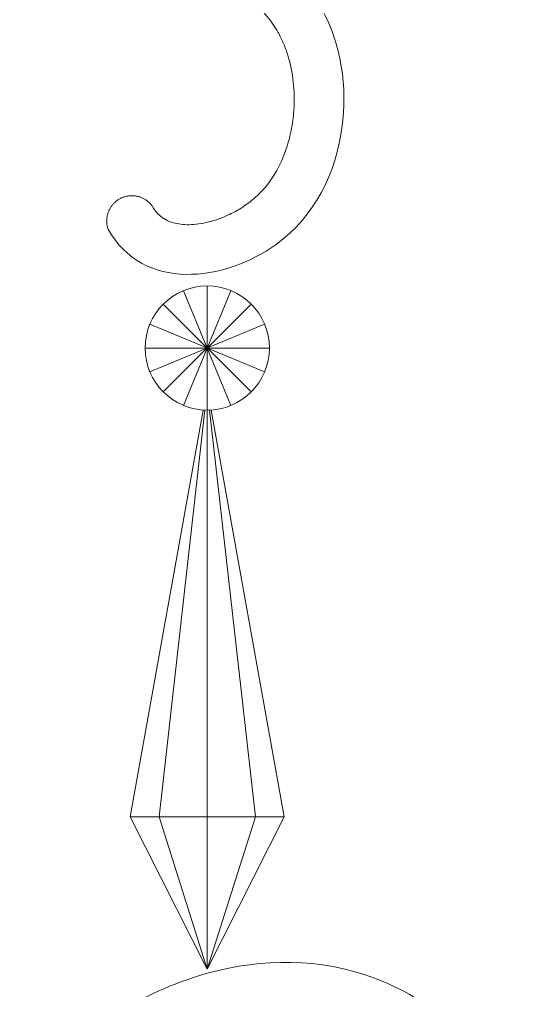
# Model space of a CAD drawing. Header units: inches. Extents: x 258415 to 640093, y 441672 to 945769.
# Drawn here: x 299407.62 to 299427.51, y 465378.27 to 465417.36 of the extents above; entities that cross this region are included whole.
import ezdxf

# ---------------------------------------------------------------- set-up
doc = ezdxf.new("R2010")
doc.units = ezdxf.units.IN
doc.header["$MEASUREMENT"] = 0
doc.linetypes.add('HIDDEN', pattern=[0.375, 0.25, -0.125])
doc.layers.add('CQ SPOT DETAIL DIMENSION', color=9, linetype='Continuous')
doc.layers.add('E-LITE-FIXT-NORM-CEILING', color=3, linetype='Continuous')
doc.layers.add('Glass', color=4, linetype='Continuous', lineweight=0)

# ---------------------------------------------------------------- blocks, each defined once
blk = doc.blocks.new('512')
at = {"layer": 'Glass', "color": 4, "lineweight": 0}
for p, q in [((34256.97, 1351.65), (34256.97, 1371.65)), ((34256.97, 1371.65), (34256.97, 1351.65)), ((34260.8, 1352.41), (34253.15, 1370.89)), ((34253.15, 1352.41), (34260.8, 1370.89)), ((34253.15, 1370.89), (34260.8, 1352.41)), ((34260.8, 1370.89), (34253.15, 1352.41)), ((34264.05, 1354.58), (34249.9, 1368.72)), ((34249.9, 1354.58), (34264.05, 1368.72)), ((34249.9, 1368.72), (34264.05, 1354.58)), ((34264.05, 1368.72), (34249.9, 1354.58)), ((34266.21, 1357.82), (34247.74, 1365.48)), ((34247.74, 1357.82), (34266.21, 1365.48)), ((34247.74, 1365.48), (34266.21, 1357.82)), ((34266.21, 1365.48), (34247.74, 1357.82)), ((34266.97, 1361.65), (34246.97, 1361.65)), ((34246.97, 1361.65), (34266.97, 1361.65)), ((34256.97, 1351.65), (34256.97, 1261.65))]:
    blk.add_line(p, q, dxfattribs=at)
for points in [[(34256.97, 1261.65), (34244.56, 1286.17), (34256.32, 1351.67)], [(34249.22, 1286.17), (34256.59, 1351.66)], [(34256.97, 1261.65), (34269.39, 1286.17), (34257.63, 1351.67)], [(34264.72, 1286.17), (34257.36, 1351.66)], [(34256.97, 1286.17), (34244.56, 1286.17), (34249.22, 1286.17), (34256.97, 1261.65)], [(34256.97, 1286.17), (34269.39, 1286.17), (34264.72, 1286.17), (34256.97, 1261.65)]]:
    blk.add_lwpolyline(points, dxfattribs=at)
blk.add_circle((34256.97, 1361.65), 10, dxfattribs=at)
at = {"layer": 'Glass', "lineweight": 0}
for points, knots in [([(34272.93, 1380.8), (34270.18, 1375.78), (34260.75, 1371.47), (34241.9, 1378.28), (34233.26, 1395.92), (34236.96, 1421.58), (34262.99, 1436.04), (34293.42, 1429.21), (34327.61, 1395.21), (34357.2, 1306.59), (34365.64, 1226.55), (34369.27, 1173.33)], [445.847246, 445.847246, 445.847246, 445.847246, 460.093666, 474.367338, 495.875307, 515.104636, 545.525369, 572.186582, 603.803263, 685.281331, 845.328888, 845.328888, 845.328888, 845.328888]), ([(34360.44, 1173.33), (34360.09, 1189.34), (34359.73, 1194), (34358.34, 1210.67), (34357.19, 1222.66), (34353.1, 1258.52), (34349.51, 1282.28), (34343.17, 1312.27), (34341.71, 1318.66), (34339.13, 1329.14), (34338.08, 1333.22), (34335.87, 1341.33), (34334.71, 1345.36), (34330.98, 1357.29), (34328.19, 1365.05), (34321.66, 1379.93), (34317.93, 1387.04), (34311.78, 1396.47), (34309.87, 1399.16), (34305.22, 1405.15), (34302.43, 1408.34), (34296.5, 1414.06), (34293.37, 1416.57), (34288.5, 1419.61), (34286.89, 1420.48), (34283.57, 1422.01), (34281.86, 1422.67), (34277.46, 1424.01), (34274.74, 1424.54), (34270.43, 1424.84), (34268.85, 1424.83), (34266.24, 1424.63), (34265.21, 1424.5), (34263.14, 1424.13), (34262.11, 1423.89), (34258.88, 1422.97), (34256.74, 1422.1), (34252.79, 1419.97), (34251, 1418.7), (34248.28, 1416.21), (34247.26, 1415.04), (34246.11, 1413.38), (34245.84, 1412.94), (34245.26, 1411.92), (34244.97, 1411.32), (34244.43, 1410.07), (34244.19, 1409.41), (34243.57, 1407.39), (34243.27, 1405.95), (34242.95, 1402.99), (34242.92, 1401.46), (34243.1, 1398.84), (34243.25, 1397.74), (34243.8, 1394.96), (34244.31, 1393.34), (34245.64, 1390.36), (34246.46, 1389), (34248.03, 1387.06), (34248.68, 1386.38), (34249.97, 1385.26), (34250.58, 1384.8), (34251.91, 1383.92), (34252.63, 1383.52), (34254.46, 1382.64), (34255.6, 1382.23), (34257.81, 1381.67), (34258.89, 1381.53), (34260.82, 1381.5), (34261.68, 1381.62), (34262.88, 1381.95), (34263.31, 1382.13), (34264.07, 1382.54), (34264.4, 1382.78), (34265.05, 1383.38), (34265.36, 1383.74), (34265.75, 1384.35), (34265.83, 1384.5), (34265.92, 1384.65)], [55.541878, 55.541878, 55.541878, 55.541878, 69.634849, 69.634849, 106.022669, 106.022669, 178.798307, 178.798307, 198.582676, 198.582676, 211.264039, 211.264039, 223.945403, 223.945403, 249.308129, 249.308129, 274.670856, 274.670856, 285.154329, 285.154329, 298.764888, 298.764888, 312.375447, 312.375447, 318.854776, 318.854776, 325.334106, 325.334106, 335.293095, 335.293095, 341.080331, 341.080331, 344.876463, 344.876463, 348.672595, 348.672595, 356.847181, 356.847181, 365.021767, 365.021767, 371.378146, 371.378146, 373.60577, 373.60577, 376.469243, 376.469243, 379.332715, 379.332715, 385.059661, 385.059661, 390.786606, 390.786606, 394.97397, 394.97397, 401.670699, 401.670699, 408.367427, 408.367427, 412.418103, 412.418103, 415.637371, 415.637371, 418.856638, 418.856638, 423.501748, 423.501748, 428.146857, 428.146857, 432.791966, 432.791966, 435.91688, 435.91688, 439.041794, 439.041794, 442.166708, 442.166708, 443.046827, 443.046827, 443.046827, 443.046827]), ([(34249.21, 1211.45), (34247.37, 1206.03), (34238.84, 1200.14), (34219.09, 1203.56), (34207.52, 1219.43), (34206.69, 1245.35), (34229.81, 1264.12), (34260.96, 1262.69), (34300.54, 1235.15), (34319.69, 1199.87), (34331.52, 1173.49), (34332.1, 1172.18)], [445.847246, 445.847246, 445.847246, 445.847246, 460.093666, 474.367338, 495.875307, 515.104636, 545.525369, 572.186582, 603.803263, 685.281331, 689.554193, 689.554193, 689.554193, 689.554193])]:
    blk.add_open_spline(points, degree=3, knots=knots, dxfattribs=at)
blk.add_rational_spline([(34265.92, 1384.65), (34267.21, 1386.27), (34269.23, 1386.68), (34271.05, 1385.68), (34272.86, 1384.69), (34273.6, 1382.76), (34272.93, 1380.8)], [1, 0.843183062492, 0.843183062492, 1, 0.843183062492, 0.843183062492, 1], degree=3, knots=[443.046827, 443.046827, 443.046827, 443.046827, 444.447037, 444.447037, 444.447037, 445.847246, 445.847246, 445.847246, 445.847246], dxfattribs=at)
blk = doc.blocks.new('SMDS')
at = {"layer": 'E-LITE-FIXT-NORM-CEILING', "linetype": 'HIDDEN', "xscale": -0.25, "yscale": 0.25, "zscale": 0.25, "rotation": 359.9999999999999}
blk.add_blockref('512', (393446.613, 478381.088), dxfattribs=at)

msp = doc.modelspace()

# ---------------------------------------------------------------- block references
at = {"layer": 'CQ SPOT DETAIL DIMENSION'}
msp.add_blockref('SMDS', (-85467.189, -13317.368), dxfattribs=at)

doc.saveas('drawing.dxf')
